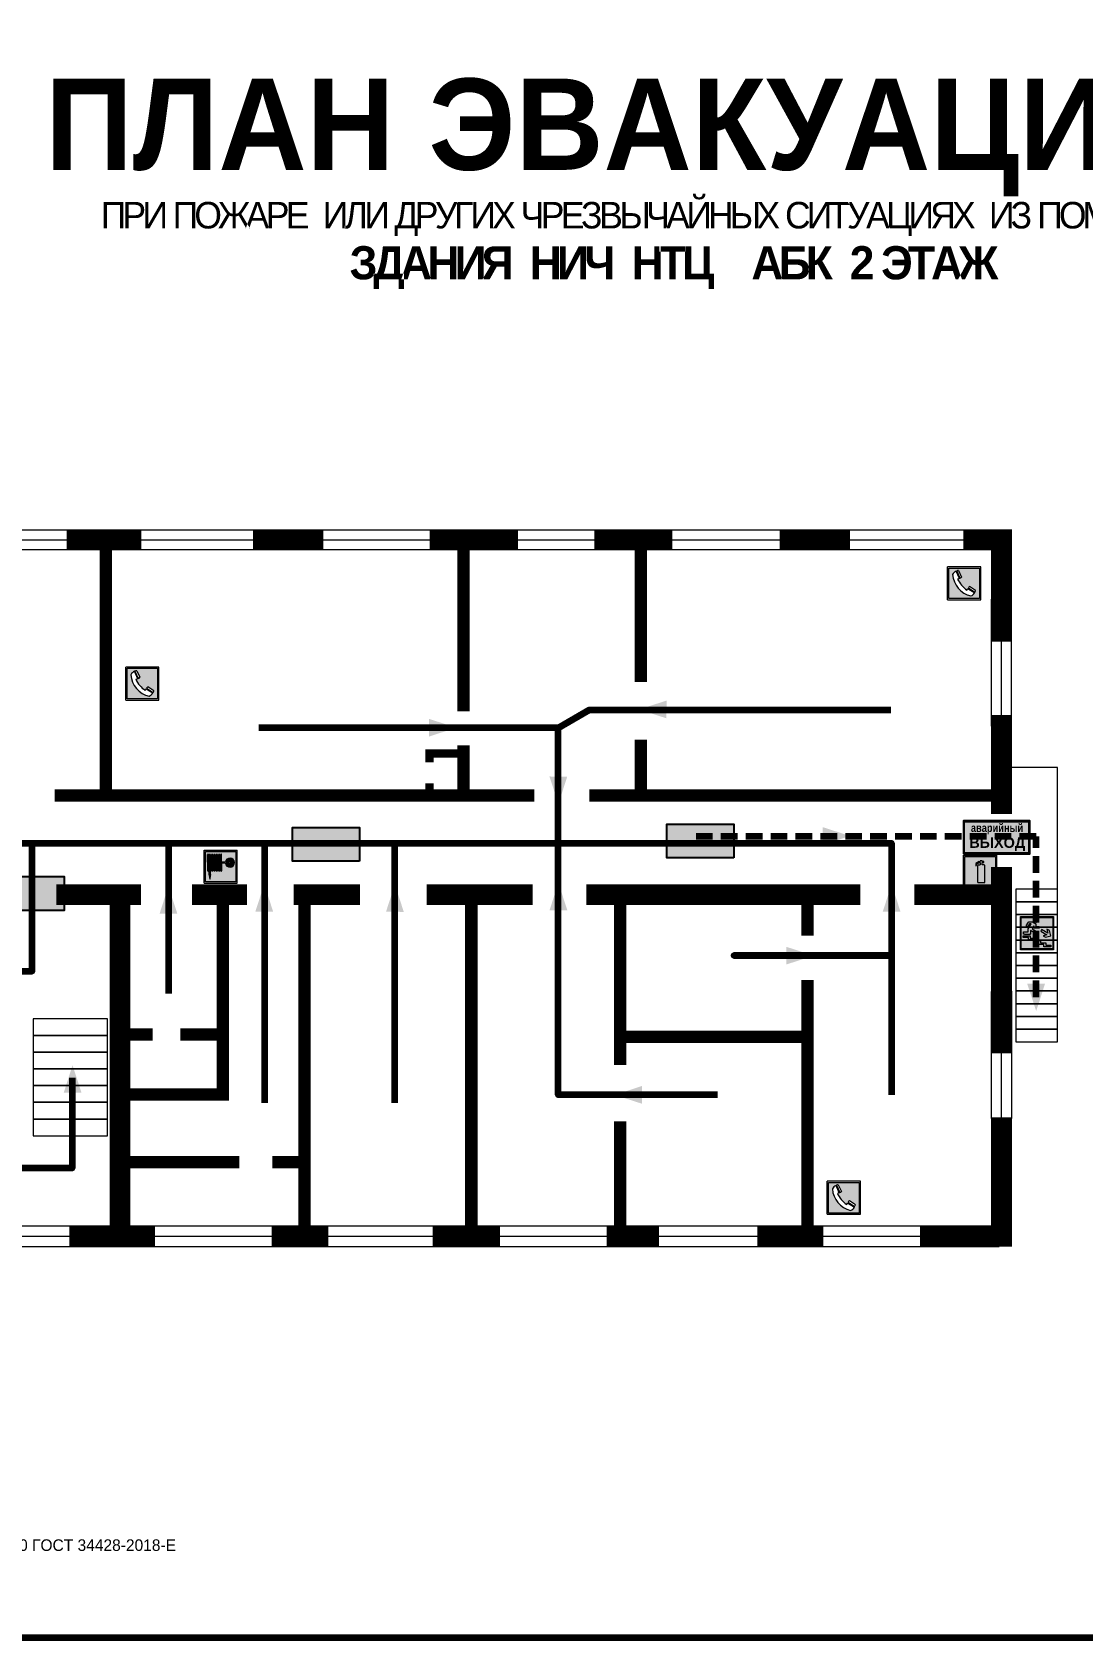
# Model space of a CAD drawing. Header units: millimetres. Extents: x 13810 to 67229, y 12374 to 21950.
# Drawn here: x 29549.5 to 29802.8, y 18689 to 19076.1 of the extents above; entities that cross this region are included whole.
import ezdxf

# ---------------------------------------------------------------- set-up
doc = ezdxf.new("R2010")
doc.units = ezdxf.units.MM
doc.linetypes.add('{ Wide Dash }', pattern=[12, 4, -2, 4, -2])
doc.layers.add('План_Штампы', color=7, linetype='Continuous')
doc.styles.add('обычный', font='arial.ttf')

# ---------------------------------------------------------------- blocks, each defined once
blk = doc.blocks.new('A$C41C009D9')
at = {"true_color": 0xffffff}
blk.add_hatch(color=7, dxfattribs=at).paths.add_polyline_path([(0, 8), (-16, 8), (-16, 0), (0, 0)])
h = blk.add_hatch(color=126)
h.dxf.hatch_style = 1
h.paths.add_polyline_path([(-15.8, 7.8), (-15.8, 0.2), (-0.2, 0.2), (-0.2, 7.8)])
at = {"color": 126}
for points in [[(-16, 0), (0, 0), (0, 8), (-16, 8)], [(-16, 0), (0, 0), (0, 8), (-16, 8)], [(-15.8, 7.8), (-0.2, 7.8), (-0.2, 0.2), (-15.8, 0.2)]]:
    blk.add_lwpolyline(points, close=True, dxfattribs=at)
at = {"color": 7, "true_color": 0xffffff, "insert": (-15.8, 7.3), "char_height": 2.5, "width": 15.5999, "attachment_point": 1, "style": 'обычный'}
blk.add_mtext('\\pi1.6133;{\\fArial|b1|i0|c204|p34;\\H0.8x;\\W0.8;аварийный\\H1.25x;\\W1;\\P\\pi1.2327;ВЫХОД}', dxfattribs=at)
blk = doc.blocks.new('A$C32E8229D')
at = {"true_color": 0xffffff}
blk.add_hatch(color=7, dxfattribs=at).paths.add_polyline_path([(0, 0), (0, -8), (16, -8), (16, 0)])
h = blk.add_hatch(color=126)
h.paths.add_polyline_path([(0.2, -0.2), (15.8, -0.2), (15.8, -7.8), (0.2, -7.8)])
h.paths.add_polyline_path([(13.49, -2.05), (12.08, -2.05), (11.37, -2.63, 0.162397), (11.29, -2.84), (11.29, -3.63), (10.35, -3.63), (10.35, -4.05), (11.68, -4.05), (11.68, -3.48), (12.26, -4.28), (11.29, -5.1), (11.29, -6.78), (11.85, -6.78), (11.85, -5.44), (12.8, -4.64), (12.8, -5.94), (14.46, -5.94), (14.46, -5.39), (13.45, -5.39), (13.45, -3.97), (12.46, -2.59), (13.15, -2.59), (13.69, -3.34), (14.18, -3)], flags=16)
h.paths.add_polyline_path([(10.74, -1.82, 1), (11.8, -1.82, 1)], flags=16)
h.paths.add_polyline_path([(9.39, -3.59), (5.99, -3.59), (6.56, -3.03), (5.91, -3.03), (5.1, -3.83), (5.91, -4.64), (6.56, -4.64), (5.99, -4.09), (9.39, -4.09)], flags=16)
h.paths.add_polyline_path([(4.29, -1.08), (1.72, -1.08), (1.72, -6.6), (4.29, -6.6)], flags=16)
at = {"color": 126}
blk.add_lwpolyline([(16, -8), (0, -8), (0, 0), (16, 0)], close=True, dxfattribs=at)
blk = doc.blocks.new('A$C7B4425F7')
at = {"true_color": 0xffffff}
blk.add_hatch(color=7, dxfattribs=at).paths.add_polyline_path([(0, 0), (-16, 0), (-16, -8), (0, -8)])
h = blk.add_hatch(color=126)
h.paths.add_polyline_path([(-0.2, -0.2), (-15.8, -0.2), (-15.8, -7.8), (-0.2, -7.8)])
h.paths.add_polyline_path([(-11.76, -2.03), (-11.76, -3.66), (-11.17, -3.66, -0.568275), (-11.17, -6.18), (-12.58, -6.18), (-12.58, -2.03)], flags=16)
h.paths.add_polyline_path([(-13.33, -4.12, -0.495768), (-13.59, -6.18), (-15.03, -6.18), (-15.03, -2.03), (-13.59, -2.03, -0.487973)], flags=16)
h.paths.add_polyline_path([(-10.25, -2.03), (-9.48, -2.03), (-9.48, -6.18), (-10.25, -6.18)], flags=16)
h.paths.add_polyline_path([(-13.84, -3.69), (-14.24, -3.69), (-14.24, -3.03), (-13.9, -3.03, -0.692621)], flags=0)
h.paths.add_polyline_path([(-9.15, -2.03), (-8.4, -2.03), (-8.04, -3.07), (-7.68, -2.03), (-6.93, -2.03), (-7.64, -4.1), (-6.93, -6.18), (-7.68, -6.18), (-8.04, -5.14), (-8.4, -6.18), (-9.15, -6.18), (-8.44, -4.1)], flags=16)
h.paths.add_polyline_path([(-11.76, -4.46), (-11.42, -4.46, -0.692621), (-11.36, -5.12), (-11.76, -5.12)], flags=0)
h.paths.add_polyline_path([(-13.9, -5.2), (-14.24, -5.2), (-14.24, -4.55), (-13.84, -4.55, -0.708038)], flags=0)
edge = h.paths.add_edge_path(flags=16)
edge.add_ellipse((-5.51, -4.08), major_axis=(0, 2.05), ratio=0.586184, start_angle=0, end_angle=360)
edge = h.paths.add_edge_path(flags=0)
edge.add_ellipse((-5.51, -4.08), major_axis=(0, 1.14), ratio=0.454828, start_angle=0, end_angle=360)
h.paths.add_polyline_path([(-4.13, -4.96, 0.377264), (-3.48, -4.52, 0.0555), (-3.16, -2.03), (-1.66, -2.03), (-1.66, -4.96), (-0.96, -4.96), (-0.96, -7.01), (-1.75, -7.01), (-1.75, -6.18), (-3.3, -6.18), (-3.3, -7.02), (-4.13, -7.02)], flags=16)
h.paths.add_polyline_path([(-2.73, -2.91), (-2.28, -2.91), (-2.28, -4.96), (-3.05, -4.96, 0.079136)], flags=0)
at = {"color": 126}
blk.add_lwpolyline([(-16, -8), (0, -8), (0, 0), (-16, 0)], close=True, dxfattribs=at)
blk = doc.blocks.new('A$C3AD82952')
at = {"true_color": 0xf5f5ff}
h = blk.add_hatch(color=7, dxfattribs=at)
h.dxf.hatch_style = 1
h.paths.add_polyline_path([(8.21, 8.73, 0.414214), (7.89, 9.05), (7.22, 9.05), (7.22, 9.92), (7.59, 9.92, 1), (7.57, 10.36), (7.22, 10.36), (7.22, 10.6), (6.43, 10.6), (6.43, 10.36), (6.01, 10.36), (4.74, 9.59), (4.74, 8.69), (4.98, 8.73), (4.98, 9.26), (6.12, 9.91), (6.43, 9.91), (6.43, 9.05), (5.76, 9.05, 0.414214), (5.44, 8.73), (5.44, 2.2), (8.21, 2.2)], flags=0)
h.paths.add_polyline_path([(12.8, 12.8), (0, 12.8), (0, 0), (12.8, 0)])
h.paths.add_polyline_path([(0.51, 12.29), (12.29, 12.29), (12.29, 0.51), (0.51, 0.51)], flags=16)
h.paths.add_polyline_path([(4.74, 9.59), (6.01, 10.36), (6.43, 10.36), (6.43, 10.6), (7.22, 10.6), (7.22, 10.36), (7.59, 10.36, -0.94586), (7.59, 9.92), (7.22, 9.92), (7.22, 9.05), (7.89, 9.05, -0.414214), (8.21, 8.73), (8.21, 2.2), (5.44, 2.2), (5.44, 8.73, -0.414214), (5.76, 9.05), (6.43, 9.05), (6.43, 9.91), (6.12, 9.91), (4.98, 9.26), (4.98, 8.73), (4.74, 8.69)], flags=0)
h = blk.add_hatch(color=242)
h.dxf.hatch_style = 1
h.paths.add_polyline_path([(12.29, 12.29), (0.51, 12.29), (0.51, 0.51), (12.29, 0.51)])
h.paths.add_polyline_path([(4.74, 8.69), (4.74, 9.59), (6.01, 10.36), (6.43, 10.36), (6.43, 10.6), (7.22, 10.6), (7.22, 10.36), (7.59, 10.36, -0.94586), (7.59, 9.92), (7.22, 9.92), (7.22, 9.05), (7.89, 9.05, -0.414214), (8.21, 8.73), (8.21, 2.2), (5.44, 2.2), (5.44, 8.73, -0.414214), (5.76, 9.05), (6.43, 9.05), (6.43, 9.91), (6.12, 9.91), (4.98, 9.26), (4.98, 8.73)], flags=16)
h = blk.add_hatch(color=7, dxfattribs=at)
h.dxf.hatch_style = 1
h.paths.add_polyline_path([(8.21, 8.73, 0.414214), (7.89, 9.05), (7.22, 9.05), (7.22, 9.92), (7.59, 9.92, 1), (7.57, 10.36), (7.22, 10.36), (7.22, 10.6), (6.43, 10.6), (6.43, 10.36), (6.01, 10.36), (4.74, 9.59), (4.74, 8.69), (4.98, 8.73), (4.98, 9.26), (6.12, 9.91), (6.43, 9.91), (6.43, 9.05), (5.76, 9.05, 0.414214), (5.44, 8.73), (5.44, 2.2), (8.21, 2.2)])
at = {"color": 242, "lineweight": 5}
for p, q in [((0, 0), (0, 12.8)), ((0, 12.8), (12.8, 12.8)), ((12.8, 0), (12.8, 12.8)), ((6.01, 10.36), (4.74, 9.59)), ((4.74, 9.59), (4.74, 8.69)), ((4.74, 8.69), (4.98, 8.73)), ((4.98, 9.26), (6.12, 9.91)), ((4.98, 8.73), (4.98, 9.26)), ((5.44, 2.2), (5.44, 8.73)), ((5.76, 9.05), (6.43, 9.05)), ((6.01, 10.36), (6.43, 10.36)), ((6.12, 9.91), (6.43, 9.91)), ((7.22, 10.6), (6.43, 10.6)), ((6.43, 10.6), (6.43, 10.36)), ((6.43, 9.91), (6.43, 9.05)), ((7.22, 10.36), (7.22, 10.6)), ((7.59, 10.36), (7.22, 10.36)), ((7.22, 9.05), (7.22, 9.92)), ((7.59, 9.92), (7.22, 9.92)), ((7.89, 9.05), (7.22, 9.05)), ((8.21, 2.2), (8.21, 8.73)), ((0, 0), (12.8, 0)), ((5.44, 2.2), (8.21, 2.2))]:
    blk.add_line(p, q, dxfattribs=at)
blk.add_lwpolyline([(0.51, 12.29), (12.29, 12.29), (12.29, 0.51), (0.51, 0.51)], close=True, dxfattribs=at)
for centre, radius, start, end in [((5.76, 8.73), 0.32, 90, 180), ((7.58, 10.14), 0.223, 273.18746, 86.81254), ((7.89, 8.73), 0.32, 0, 90)]:
    blk.add_arc(centre, radius, start, end, dxfattribs=at)
blk = doc.blocks.new('A$C456E1F9C')
at = {"lineweight": 5}
h = blk.add_hatch(color=242, dxfattribs=at)
h.paths.add_polyline_path([(0.51, -1.47), (0.51, -13.26), (12.29, -13.26), (12.29, -1.47)])
h.paths.add_polyline_path([(5.42, -4.95, -0.254479), (4.78, -5.4), (3.52, -2.53, -0.209735), (4.23, -2.4)], flags=16)
h.paths.add_polyline_path([(8.53, -8.6), (10.87, -10.17), (10.54, -10.76), (8.03, -9.13, -0.192251)], flags=16)
h.paths.add_polyline_path([(4.61, -5.49, 0.005518), (3.87, -5.72, 0.128647), (7.49, -10.01, 0.00809), (7.83, -9.33), (10.47, -10.97, -0.16736), (8.99, -12.25, -0.327862), (1.95, -3.95, -0.166952), (3.36, -2.62)], flags=16)
at = {"color": 242, "lineweight": 5}
for p, q in [((0, -13.77), (0, -0.97)), ((12.8, -0.97), (0, -0.97)), ((4.61, -5.49), (3.36, -2.62)), ((3.52, -2.53), (4.78, -5.4)), ((4.23, -2.4), (5.42, -4.95)), ((12.8, -13.77), (12.8, -0.97)), ((7.83, -9.33), (10.47, -10.97)), ((8.03, -9.13), (10.54, -10.76)), ((10.81, -10.12), (8.53, -8.6)), ((10.54, -10.76), (10.8, -10.3)), ((10.8, -10.3), (10.81, -10.12)), ((0, -13.77), (12.8, -13.77))]:
    blk.add_line(p, q, dxfattribs=at)
blk.add_lwpolyline([(0.51, -1.47), (12.29, -1.47), (12.29, -13.26), (0.51, -13.26)], close=True, dxfattribs=at)
for centre, radius, start, end in [((4.59, -5.34), 2.99, 114.28453, 152.19739), ((11.12, -3.31), 9.19, 183.99153, 256.60086), ((4.02, -3.27), 0.891, 76.32839, 123.70924), ((14.98, -39.1), 35.17, 107.14873, 108.41345), ((13.86, -0.94), 11.08, 205.55365, 234.87622), ((4.68, -4.59), 0.824, 276.9621, 334.07228), ((-13.31, 0.8), 23.44, 332.54871, 334.40268), ((8.94, -9.5), 0.989, 114.40924, 157.93883), ((7.87, -9.46), 3, 291.92908, 329.9329)]:
    blk.add_arc(centre, radius, start, end, dxfattribs=at)
blk = doc.blocks.new('A$C37112FD5')
at = {"true_color": 0xf5f5ff}
h = blk.add_hatch(color=7, dxfattribs=at)
h.dxf.hatch_style = 1
h.paths.add_polyline_path([(12.8, -7.4), (0, -7.4), (0, -20.2), (12.8, -20.2)])
h.paths.add_polyline_path([(12.29, -7.91), (12.29, -19.69), (0.51, -19.69), (0.51, -7.91)], flags=16)
h.paths.add_polyline_path([(4.98, -9.04, -0.42597), (5.17, -9.22), (5.17, -12.25), (5.17, -15.29, -0.432244), (4.98, -15.47), (4.83, -15.47, -0.42597), (4.64, -15.29), (4.64, -12.25), (4.64, -9.22, -0.432244), (4.83, -9.04)], flags=0)
h.paths.add_polyline_path([(4.28, -9.22), (4.28, -12.25), (4.28, -15.29, -0.432244), (4.09, -15.47), (3.94, -15.47, -0.42597), (3.75, -15.29), (3.75, -12.25), (3.75, -9.22, -0.432244), (3.94, -9.04), (4.09, -9.04, -0.42597)], flags=0)
h.paths.add_polyline_path([(5.72, -9.04), (5.87, -9.04, -0.42597), (6.06, -9.22), (6.06, -12.25), (6.06, -15.29, -0.432244), (5.87, -15.47), (5.72, -15.47, -0.42597), (5.53, -15.29), (5.53, -12.25), (5.53, -9.22, -0.432244)], flags=0)
h.paths.add_polyline_path([(6.42, -8.9), (6.5, -8.9, -0.42597), (6.69, -9.08), (6.69, -12.03), (8.21, -12.03, -15.824349), (8.21, -12.47), (6.69, -12.47), (6.69, -15.42, -0.432244), (6.5, -15.6), (6.42, -15.6)], flags=0)
h.paths.add_polyline_path([(3.39, -9.22), (3.39, -12.25), (3.39, -15.29, -0.432244), (3.2, -15.47), (3.05, -15.47, -0.42597), (2.85, -15.29), (2.85, -12.25), (2.85, -9.22, -0.432244), (3.05, -9.04), (3.2, -9.04, -0.42597)], flags=0)
h.paths.add_polyline_path([(2.5, -9.22), (2.5, -16.71), (1.96, -16.71), (1.96, -9.22, -0.432244), (2.15, -9.04), (2.31, -9.04, -0.42597)], flags=0)
h.paths.add_polyline_path([(1.61, -8.9), (1.61, -15.6), (1.57, -15.6, -0.42597), (1.37, -15.42), (1.37, -12.03), (1.37, -9.09, -0.432244), (1.57, -8.9)], flags=0)
h.paths.add_polyline_path([(9.76, -10.81), (9.76, -12.03), (8.49, -12.03, -0.336371)], flags=0)
h.paths.add_polyline_path([(8.49, -12.47), (9.76, -12.47), (9.76, -13.7, -0.336371)], flags=0)
h.paths.add_polyline_path([(10.11, -10.81, -0.336371), (11.38, -12.03), (10.11, -12.03)], flags=0)
h.paths.add_polyline_path([(10.11, -12.47), (11.38, -12.47, -0.336371), (10.11, -13.7)], flags=0)
h.paths.add_polyline_path([(2.5, -16.84), (2.5, -17.05), (1.97, -17.05), (1.97, -16.84)], flags=0)
h.paths.add_polyline_path([(2.5, -17.24, -0.033778), (2.24, -18.6, -0.033778), (1.97, -17.24)], flags=0)
h = blk.add_hatch(color=242)
h.dxf.hatch_style = 1
h.paths.add_polyline_path([(12.29, -7.91), (0.51, -7.91), (0.51, -19.69), (12.29, -19.69)])
h.paths.add_polyline_path([(6.42, -15.6), (6.42, -8.9), (6.5, -8.9, -0.42597), (6.69, -9.08), (6.69, -12.03), (8.21, -12.03, -15.824349), (8.21, -12.47), (6.69, -12.47), (6.69, -15.42, -0.432244), (6.5, -15.6)], flags=16)
h.paths.add_polyline_path([(5.87, -15.47), (5.72, -15.47, -0.42597), (5.53, -15.29), (5.53, -12.25), (5.53, -9.22, -0.432244), (5.72, -9.04), (5.87, -9.04, -0.42597), (6.06, -9.22), (6.06, -12.25), (6.06, -15.29, -0.432244)], flags=16)
h.paths.add_polyline_path([(4.98, -15.47), (4.83, -15.47, -0.42597), (4.64, -15.29), (4.64, -12.25), (4.64, -9.22, -0.432244), (4.83, -9.04), (4.98, -9.04, -0.42597), (5.17, -9.22), (5.17, -12.25), (5.17, -15.29, -0.432244)], flags=16)
h.paths.add_polyline_path([(4.09, -15.47), (3.94, -15.47, -0.42597), (3.75, -15.29), (3.75, -12.25), (3.75, -9.22, -0.432244), (3.94, -9.04), (4.09, -9.04, -0.42597), (4.28, -9.22), (4.28, -12.25), (4.28, -15.29, -0.432244)], flags=16)
h.paths.add_polyline_path([(3.2, -15.47), (3.05, -15.47, -0.42597), (2.85, -15.29), (2.85, -12.25), (2.85, -9.22, -0.432244), (3.05, -9.04), (3.2, -9.04, -0.42597), (3.39, -9.22), (3.39, -12.25), (3.39, -15.29, -0.432244)], flags=16)
h.paths.add_polyline_path([(2.5, -17.05), (1.97, -17.05), (1.97, -16.84), (2.5, -16.84)], flags=16)
h.paths.add_polyline_path([(2.5, -17.24, -0.033778), (2.24, -18.6, -0.033778), (1.97, -17.24)], flags=16)
h.paths.add_polyline_path([(2.5, -16.71), (1.96, -16.71), (1.96, -9.22, -0.432244), (2.15, -9.04), (2.31, -9.04, -0.42597), (2.5, -9.22)], flags=16)
h.paths.add_polyline_path([(1.61, -15.6), (1.57, -15.6, -0.42597), (1.37, -15.42), (1.37, -12.03), (1.37, -9.09, -0.432244), (1.57, -8.9), (1.61, -8.9)], flags=16)
h.paths.add_polyline_path([(8.49, -12.47), (9.76, -12.47), (9.76, -13.7, -0.336371)], flags=0)
h.paths.add_polyline_path([(10.11, -13.7), (10.11, -12.47), (11.38, -12.47, -0.336371)], flags=0)
h.paths.add_polyline_path([(8.49, -12.03, -0.336371), (9.76, -10.81), (9.76, -12.03)], flags=0)
h.paths.add_polyline_path([(10.11, -12.03), (10.11, -10.81, -0.336371), (11.38, -12.03)], flags=0)
h = blk.add_hatch(color=7, dxfattribs=at)
h.dxf.hatch_style = 1
h.paths.add_polyline_path([(1.61, -8.9), (1.57, -8.9, 0.432244), (1.37, -9.09), (1.37, -12.03), (1.37, -15.42, 0.42597), (1.57, -15.6), (1.61, -15.6)])
h.paths.add_polyline_path([(2.5, -9.22, 0.42597), (2.31, -9.04), (2.15, -9.04, 0.432244), (1.96, -9.22), (1.96, -16.71), (2.5, -16.71)])
h.paths.add_polyline_path([(2.5, -16.84), (1.97, -16.84), (1.97, -17.05), (2.5, -17.05)])
h.paths.add_polyline_path([(2.5, -17.24), (1.97, -17.24, 0.033778), (2.24, -18.6, 0.033778)])
h.paths.add_polyline_path([(3.39, -12.25), (3.39, -9.22, 0.42597), (3.2, -9.04), (3.05, -9.04, 0.432244), (2.85, -9.22), (2.85, -12.25), (2.85, -15.29, 0.42597), (3.05, -15.47), (3.2, -15.47, 0.432244), (3.39, -15.29)])
h.paths.add_polyline_path([(4.28, -12.25), (4.28, -9.22, 0.42597), (4.09, -9.04), (3.94, -9.04, 0.432244), (3.75, -9.22), (3.75, -12.25), (3.75, -15.29, 0.42597), (3.94, -15.47), (4.09, -15.47, 0.432244), (4.28, -15.29)])
h.paths.add_polyline_path([(5.17, -12.25), (5.17, -9.22, 0.42597), (4.98, -9.04), (4.83, -9.04, 0.432244), (4.64, -9.22), (4.64, -12.25), (4.64, -15.29, 0.42597), (4.83, -15.47), (4.98, -15.47, 0.432244), (5.17, -15.29)])
h.paths.add_polyline_path([(6.06, -12.25), (6.06, -9.22, 0.42597), (5.87, -9.04), (5.72, -9.04, 0.432244), (5.53, -9.22), (5.53, -12.25), (5.53, -15.29, 0.42597), (5.72, -15.47), (5.87, -15.47, 0.432244), (6.06, -15.29)])
h.paths.add_polyline_path([(6.69, -12.47), (8.21, -12.47, 15.824349), (8.21, -12.03), (6.69, -12.03), (6.69, -9.08, 0.42597), (6.5, -8.9), (6.42, -8.9), (6.42, -15.6), (6.5, -15.6, 0.432244), (6.69, -15.42)])
h.paths.add_polyline_path([(8.49, -12.47), (9.76, -12.47), (9.76, -13.7, -0.336371)], flags=16)
h.paths.add_polyline_path([(8.49, -12.03, -0.336371), (9.76, -10.81), (9.76, -12.03)], flags=16)
h.paths.add_polyline_path([(10.11, -12.47), (11.38, -12.47, -0.336371), (10.11, -13.7)], flags=16)
h.paths.add_polyline_path([(10.11, -12.03), (10.11, -10.81, -0.336371), (11.38, -12.03)], flags=16)
h = blk.add_hatch(color=242)
h.dxf.hatch_style = 1
h.paths.add_polyline_path([(9.76, -10.81, 0.336371), (8.49, -12.03), (9.76, -12.03)])
h.paths.add_polyline_path([(10.11, -10.81), (10.11, -12.03), (11.38, -12.03, 0.336371)])
h.paths.add_polyline_path([(11.38, -12.47), (10.11, -12.47), (10.11, -13.7, 0.336371)])
h.paths.add_polyline_path([(9.76, -12.47), (8.49, -12.47, 0.336371), (9.76, -13.7)])
at = {"color": 242, "lineweight": 5}
for p, q in [((0, -20.2), (0, -7.4)), ((0, -7.4), (12.8, -7.4)), ((1.37, -12.03), (1.37, -9.08)), ((1.37, -12.03), (1.37, -15.42)), ((1.57, -8.9), (1.61, -8.9)), ((1.61, -8.9), (1.61, -15.6)), ((1.96, -16.71), (1.96, -9.22)), ((2.15, -9.04), (2.31, -9.04)), ((2.5, -16.71), (2.5, -9.22)), ((2.85, -12.25), (2.85, -9.22)), ((2.85, -12.25), (2.85, -15.29)), ((3.05, -9.04), (3.2, -9.04)), ((3.39, -12.25), (3.39, -9.22)), ((3.39, -12.25), (3.39, -15.29)), ((3.75, -12.25), (3.75, -9.22)), ((3.75, -12.25), (3.75, -15.29)), ((3.94, -9.04), (4.09, -9.04)), ((4.28, -12.25), (4.28, -9.22)), ((4.28, -12.25), (4.28, -15.29)), ((4.64, -12.25), (4.64, -9.22)), ((4.64, -12.25), (4.64, -15.29)), ((4.83, -9.04), (4.98, -9.04)), ((5.17, -12.25), (5.17, -9.22)), ((5.17, -12.25), (5.17, -15.29)), ((5.53, -12.25), (5.53, -9.22)), ((5.53, -12.25), (5.53, -15.29)), ((5.72, -9.04), (5.87, -9.04)), ((6.06, -12.25), (6.06, -9.22)), ((6.06, -12.25), (6.06, -15.29)), ((6.42, -8.9), (6.42, -15.6)), ((6.5, -8.9), (6.42, -8.9)), ((6.69, -12.03), (6.69, -9.08)), ((8.21, -12.03), (6.69, -12.03)), ((9.76, -12.03), (8.49, -12.03)), ((9.76, -10.81), (9.76, -12.03)), ((10.11, -10.81), (10.11, -12.03)), ((11.38, -12.03), (10.11, -12.03)), ((12.8, -20.2), (12.8, -7.4)), ((1.57, -15.6), (1.61, -15.6)), ((1.96, -16.71), (2.5, -16.71)), ((1.97, -16.84), (2.5, -16.84)), ((1.97, -17.05), (1.97, -16.84)), ((2.5, -17.05), (1.97, -17.05)), ((1.97, -17.24), (2.5, -17.24)), ((2.5, -16.84), (2.5, -17.05)), ((3.05, -15.47), (3.2, -15.47)), ((3.94, -15.47), (4.09, -15.47)), ((4.83, -15.47), (4.98, -15.47)), ((5.72, -15.47), (5.87, -15.47)), ((6.42, -15.6), (6.5, -15.6)), ((8.21, -12.47), (6.69, -12.47)), ((6.69, -12.47), (6.69, -15.42)), ((9.76, -12.47), (8.49, -12.47)), ((9.76, -12.47), (9.76, -13.7)), ((11.38, -12.47), (10.11, -12.47)), ((10.11, -12.47), (10.11, -13.7)), ((0, -20.2), (12.8, -20.2))]:
    blk.add_line(p, q, dxfattribs=at)
blk.add_lwpolyline([(0.51, -7.91), (12.29, -7.91), (12.29, -19.69), (0.51, -19.69)], close=True, dxfattribs=at)
for centre, radius, start, end in [((1.56, -9.09), 0.182, 87.10267, 180.60715), ((2.15, -9.22), 0.182, 87.10267, 180.60715), ((2.32, -9.22), 0.182, 359.39285, 92.89733), ((3.04, -9.22), 0.182, 87.10267, 180.60715), ((3.21, -9.22), 0.182, 359.39285, 92.89733), ((3.93, -9.22), 0.182, 87.10267, 180.60715), ((4.1, -9.22), 0.182, 359.39285, 92.89733), ((4.82, -9.22), 0.182, 87.10267, 180.60715), ((4.99, -9.22), 0.182, 359.39285, 92.89733), ((5.71, -9.22), 0.182, 87.10267, 180.60715), ((5.88, -9.22), 0.182, 359.39285, 92.89733), ((6.51, -9.09), 0.182, 359.39285, 92.89733), ((9.93, -12.25), 1.74, 187.23185, 172.76815), ((9.93, -12.25), 1.46, 96.99266, 171.35851), ((9.93, -12.25), 1.46, 8.64149, 83.00734), ((1.56, -15.42), 0.182, 179.39285, 272.89733), ((12.17, -15.98), 10.27, 187.04098, 194.7793), ((-7.7, -15.98), 10.27, 345.2207, 352.95902), ((3.04, -15.29), 0.182, 179.39285, 272.89733), ((3.21, -15.29), 0.182, 267.10267, 0.60715), ((3.93, -15.29), 0.182, 179.39285, 272.89733), ((4.1, -15.29), 0.182, 267.10267, 0.60715), ((4.82, -15.29), 0.182, 179.39285, 272.89733), ((4.99, -15.29), 0.182, 267.10267, 0.60715), ((5.71, -15.29), 0.182, 179.39285, 272.89733), ((5.88, -15.29), 0.182, 267.10267, 0.60715), ((6.51, -15.42), 0.182, 267.10267, 0.60715), ((9.93, -12.25), 1.46, 188.64149, 263.00734), ((9.93, -12.25), 1.46, 276.99266, 351.35851)]:
    blk.add_arc(centre, radius, start, end, dxfattribs=at)
blk = doc.blocks.new('вниз')
at = {"lineweight": 0, "true_color": 0xffffff}
h = blk.add_hatch(color=7, dxfattribs=at)
h.dxf.hatch_style = 1
h.paths.add_polyline_path([(40994.51, -4472.22), (40986.51, -4472.22), (40986.51, -4480.22), (40994.51, -4480.22)])
h.paths.add_polyline_path([(40994.31, -4472.42), (40994.31, -4480.01), (40986.71, -4480.01), (40986.71, -4472.42)], flags=16)
h.paths.add_polyline_path([(40988.43, -4473.53), (40989.43, -4473.53), (40990.19, -4473.96), (40990.19, -4474.6), (40991, -4474.6), (40991, -4475.06), (40989.73, -4475.06), (40989.73, -4474.46), (40989.3, -4475.18), (40990.17, -4475.7), (40990.17, -4477.11), (40989.63, -4477.11), (40989.63, -4476.01), (40988.94, -4475.59), (40988.94, -4476.46), (40988.94, -4476.46), (40987.47, -4476.46), (40987.26, -4476.46), (40987.26, -4475.92), (40988.4, -4475.92), (40988.4, -4475.2), (40989.1, -4473.99), (40988.66, -4473.99), (40988.24, -4474.7), (40987.86, -4474.47), (40988.41, -4473.56)], flags=0)
h.paths.add_polyline_path([(40990.55, -4473.29, -1), (40989.69, -4473.29, -1)], flags=0)
h.paths.add_polyline_path([(40988.85, -4476.89), (40988.85, -4477.43), (40990.1, -4477.43), (40990.1, -4477.99), (40991.34, -4477.99), (40991.34, -4478.54), (40992.59, -4478.54), (40992.59, -4479.09), (40993.83, -4479.09), (40993.83, -4479.52), (40992.17, -4479.52), (40992.17, -4478.97), (40990.91, -4478.97), (40990.91, -4478.41), (40989.68, -4478.41), (40989.68, -4477.86), (40988.43, -4477.86), (40988.43, -4477.31), (40987.6, -4477.31), (40987.18, -4477.31), (40987.18, -4476.89)], flags=0)
h.paths.add_polyline_path([(40991.61, -4475.33), (40993.12, -4476.2), (40992.9, -4475.27), (40993.48, -4475.6), (40993.83, -4476.88), (40992.56, -4477.22), (40991.97, -4476.88), (40992.9, -4476.61), (40991.38, -4475.74), (40991.58, -4475.39)], flags=0)
h.paths.add_polyline_path([(40990.19, -4473.96), (40989.43, -4473.53), (40988.43, -4473.53), (40988.41, -4473.56), (40987.86, -4474.47), (40988.24, -4474.7), (40988.66, -4473.99), (40989.1, -4473.99), (40988.4, -4475.2), (40988.4, -4475.92), (40987.26, -4475.92), (40987.26, -4476.46), (40987.47, -4476.46), (40988.94, -4476.46), (40988.94, -4476.27), (40988.94, -4475.59), (40989.63, -4476.01), (40989.63, -4477.11), (40990.17, -4477.11), (40990.17, -4475.7), (40989.3, -4475.18), (40989.73, -4474.46), (40989.73, -4475.06), (40991, -4475.06), (40991, -4474.6), (40990.19, -4474.6)], flags=0)
h.paths.add_polyline_path([(40990.55, -4473.29, 1), (40989.69, -4473.29, 1)], flags=0)
h.paths.add_polyline_path([(40991.61, -4475.33), (40991.58, -4475.39), (40991.38, -4475.74), (40992.9, -4476.61), (40991.97, -4476.88), (40992.56, -4477.22), (40993.83, -4476.88), (40993.48, -4475.6), (40992.9, -4475.27), (40993.12, -4476.2)], flags=0)
h.paths.add_polyline_path([(40990.1, -4477.43), (40988.85, -4477.43), (40988.85, -4476.89), (40987.18, -4476.89), (40987.18, -4477.31), (40987.6, -4477.31), (40988.43, -4477.31), (40988.43, -4477.86), (40989.68, -4477.86), (40989.68, -4478.41), (40990.91, -4478.41), (40990.91, -4478.97), (40992.17, -4478.97), (40992.17, -4479.52), (40993.83, -4479.52), (40993.83, -4479.09), (40992.59, -4479.09), (40992.59, -4478.54), (40991.34, -4478.54), (40991.34, -4477.99), (40990.1, -4477.99)], flags=0)
at = {"lineweight": 0}
h = blk.add_hatch(color=126, dxfattribs=at)
h.dxf.hatch_style = 1
h.paths.add_polyline_path([(40994.31, -4472.42), (40986.71, -4472.42), (40986.71, -4480.01), (40994.31, -4480.01)])
h.paths.add_polyline_path([(40988.43, -4473.53), (40989.43, -4473.53), (40990.19, -4473.96), (40990.19, -4474.6), (40991, -4474.6), (40991, -4475.06), (40989.73, -4475.06), (40989.73, -4474.46), (40989.3, -4475.18), (40990.17, -4475.7), (40990.17, -4477.11), (40989.63, -4477.11), (40989.63, -4476.01), (40988.94, -4475.59), (40988.94, -4476.46), (40988.94, -4476.46), (40987.47, -4476.46), (40987.26, -4476.46), (40987.26, -4475.92), (40988.4, -4475.92), (40988.4, -4475.2), (40989.1, -4473.99), (40988.66, -4473.99), (40988.24, -4474.7), (40987.86, -4474.47), (40988.41, -4473.56)], flags=16)
h.paths.add_polyline_path([(40990.55, -4473.29, -1), (40989.69, -4473.29, -1)], flags=16)
h.paths.add_polyline_path([(40988.85, -4476.89), (40988.85, -4477.43), (40990.1, -4477.43), (40990.1, -4477.99), (40991.34, -4477.99), (40991.34, -4478.54), (40992.59, -4478.54), (40992.59, -4479.09), (40993.83, -4479.09), (40993.83, -4479.52), (40992.17, -4479.52), (40992.17, -4478.97), (40990.91, -4478.97), (40990.91, -4478.41), (40989.68, -4478.41), (40989.68, -4477.86), (40988.43, -4477.86), (40988.43, -4477.31), (40987.6, -4477.31), (40987.18, -4477.31), (40987.18, -4476.89)], flags=16)
h.paths.add_polyline_path([(40991.61, -4475.33), (40993.12, -4476.2), (40992.9, -4475.27), (40993.48, -4475.6), (40993.83, -4476.88), (40992.56, -4477.22), (40991.97, -4476.88), (40992.9, -4476.61), (40991.38, -4475.74), (40991.58, -4475.39)], flags=16)
at = {"lineweight": 0, "true_color": 0xffffff}
h = blk.add_hatch(color=7, dxfattribs=at)
h.dxf.hatch_style = 1
h.paths.add_polyline_path([(40989.73, -4474.46), (40989.73, -4475.06), (40991, -4475.06), (40991, -4474.6), (40990.19, -4474.6), (40990.19, -4473.96), (40989.43, -4473.53), (40988.43, -4473.53), (40988.41, -4473.56), (40987.86, -4474.47), (40988.24, -4474.7), (40988.66, -4473.99), (40989.1, -4473.99), (40988.4, -4475.2), (40988.4, -4475.92), (40987.26, -4475.92), (40987.26, -4476.46), (40987.47, -4476.46), (40988.94, -4476.46), (40988.94, -4475.59), (40989.63, -4476.01), (40989.63, -4477.11), (40990.17, -4477.11), (40990.17, -4475.7), (40989.3, -4475.18)])
h.paths.add_polyline_path([(40989.69, -4473.29, 1), (40990.55, -4473.29, 1)])
h.paths.add_polyline_path([(40991.61, -4475.33), (40991.58, -4475.39), (40991.38, -4475.74), (40992.9, -4476.61), (40991.97, -4476.88), (40992.56, -4477.22), (40993.83, -4476.88), (40993.48, -4475.6), (40992.9, -4475.27), (40993.12, -4476.2)])
h.paths.add_polyline_path([(40990.1, -4477.43), (40988.85, -4477.43), (40988.85, -4476.89), (40987.18, -4476.89), (40987.18, -4477.31), (40987.6, -4477.31), (40988.43, -4477.31), (40988.43, -4477.86), (40989.68, -4477.86), (40989.68, -4478.41), (40990.91, -4478.41), (40990.91, -4478.97), (40992.17, -4478.97), (40992.17, -4479.52), (40993.83, -4479.52), (40993.83, -4479.09), (40992.59, -4479.09), (40992.59, -4478.54), (40991.34, -4478.54), (40991.34, -4477.99), (40990.1, -4477.99)])
at = {"color": 126, "lineweight": 0}
for points in [[(40986.51, -4472.22), (40994.51, -4472.22), (40994.51, -4480.22), (40986.51, -4480.22)], [(40986.71, -4472.42), (40994.31, -4472.42), (40994.31, -4480.01), (40986.71, -4480.01)]]:
    blk.add_lwpolyline(points, close=True, dxfattribs=at)
for points in [[(40987.47, -4476.46), (40987.26, -4476.46), (40987.26, -4475.92), (40988.4, -4475.92), (40988.4, -4475.2), (40989.1, -4473.99), (40988.66, -4473.99), (40988.24, -4474.7), (40987.86, -4474.47), (40988.41, -4473.56), (40988.43, -4473.53), (40989.43, -4473.53), (40990.19, -4473.96), (40990.19, -4474.6), (40991, -4474.6), (40991, -4475.06), (40989.73, -4475.06), (40989.73, -4474.46), (40989.3, -4475.18), (40990.17, -4475.7), (40990.17, -4477.11), (40989.63, -4477.11), (40989.63, -4476.01), (40988.94, -4475.59), (40988.94, -4476.46)], [(40987.6, -4477.31), (40987.18, -4477.31), (40987.18, -4476.89), (40988.85, -4476.89), (40988.85, -4477.43), (40990.1, -4477.43), (40990.1, -4477.99), (40991.34, -4477.99), (40991.34, -4478.54), (40992.59, -4478.54), (40992.59, -4479.09), (40993.83, -4479.09), (40993.83, -4479.52), (40992.17, -4479.52), (40992.17, -4478.97), (40990.91, -4478.97), (40990.91, -4478.41), (40989.68, -4478.41), (40989.68, -4477.86), (40988.43, -4477.86), (40988.43, -4477.31), (40987.6, -4477.31)], [(40987.47, -4476.46), (40988.94, -4476.46), (40988.94, -4476.27)], [(40991.58, -4475.39), (40991.38, -4475.74), (40992.9, -4476.61), (40991.97, -4476.88), (40992.56, -4477.22), (40993.83, -4476.88), (40993.48, -4475.6), (40992.9, -4475.27), (40993.12, -4476.2), (40991.61, -4475.33), (40991.58, -4475.39)]]:
    blk.add_lwpolyline(points, dxfattribs=at)
blk.add_circle((40990.12, -4473.29), 0.432, dxfattribs=at)

msp = doc.modelspace()

# ---------------------------------------------------------------- linework, layer by layer
at = {"color": 2, "lineweight": 100}
msp.add_lwpolyline([(29397.88, 19083.98), (29997.88, 19083.98), (29997.88, 18688.98), (29397.88, 18688.98)], close=True, dxfattribs=at)
at = {"lineweight": 0}
for points in [[(29441.05, 18956.11), (29779.15, 18956.11)], [(29441.33, 18953.69), (29779.42, 18953.69)], [(29440.87, 18951.39), (29778.97, 18951.39)], [(29780.77, 18908.78), (29780.77, 18939.41)], [(29783.16, 18909.06), (29783.16, 18939.69)], [(29785.6, 18908.85), (29785.6, 18939.47)], [(29796.71, 18869.48), (29796.71, 18898.83), (29783.8, 18898.83)], [(29780.8, 18814.15), (29780.8, 18844.77)], [(29783.18, 18814.43), (29783.18, 18845.05)], [(29785.63, 18814.21), (29785.63, 18844.84)], [(29444.53, 18788.31), (29782.76, 18788.31)], [(29444.39, 18783.33), (29782.61, 18783.33)], [(29444.79, 18785.81), (29783.01, 18785.81)]]:
    msp.add_lwpolyline(points, dxfattribs=at)
at = {"lineweight": 100, "const_width": 5}
for points in [[(29557.83, 18953.69), (29575.79, 18953.69)], [(29602.74, 18953.69), (29619.67, 18953.69)], [(29645.35, 18953.69), (29666.65, 18953.69)], [(29685.03, 18953.69), (29703.82, 18953.69)], [(29729.72, 18953.69), (29746.63, 18953.69)], [(29773.99, 18953.69), (29783.18, 18953.69), (29783.18, 18929.15)], [(29783.18, 18911.42), (29783.18, 18887.59)], [(29783.18, 18874.83), (29783.18, 18829.86)], [(29555.3, 18868.16), (29575.74, 18868.16)], [(29570.68, 18868.16), (29570.68, 18785.81)], [(29588.01, 18868.16), (29601.3, 18868.16)], [(29612.54, 18868.16), (29628.56, 18868.16)], [(29644.57, 18868.16), (29670.13, 18868.16)], [(29683.08, 18868.16), (29749.18, 18868.16)], [(29762.13, 18868.16), (29783.18, 18868.16)], [(29783.18, 18814.43), (29783.18, 18785.81), (29763.54, 18785.81)], [(29579.14, 18785.81), (29558.46, 18785.81)], [(29620.92, 18785.81), (29607.21, 18785.81)], [(29662.29, 18785.81), (29646.04, 18785.81)], [(29700.64, 18785.81), (29688.03, 18785.81)], [(29740.21, 18785.81), (29724.32, 18785.81)]]:
    msp.add_lwpolyline(points, dxfattribs=at)
at = {"lineweight": 0}
for points, const_width in [([(29567.28, 18953.69), (29567.28, 18892.05)], 3), ([(29653.47, 18953.69), (29653.47, 18912.34)], 3), ([(29696.25, 18953.69), (29696.25, 18919.43)], 3), ([(29696.25, 18905.48), (29696.25, 18892.05)], 3), ([(29645.29, 18900.01), (29645.29, 18902.16), (29652.3, 18902.16)], 2), ([(29653.47, 18904.11), (29653.47, 18892.05)], 3), ([(29645.29, 18891.66), (29645.29, 18894.98)], 2), ([(29554.91, 18892.05), (29670.54, 18892.05)], 3), ([(29683.82, 18892.05), (29784.24, 18892.05)], 3), ([(29595.44, 18868.16), (29595.44, 18819.95), (29571.3, 18819.95)], 3), ([(29615.17, 18868.16), (29615.17, 18785.81)], 3), ([(29655.37, 18868.16), (29655.37, 18785.81)], 3), ([(29691.27, 18868.16), (29691.27, 18827.08)], 3), ([(29736.43, 18868.16), (29736.43, 18858.22)], 3), ([(29736.43, 18847.61), (29736.43, 18786.69)], 3), ([(29571.58, 18834.43), (29578.51, 18834.43)], 3), ([(29595.44, 18834.43), (29585.19, 18834.43)], 3), ([(29736.43, 18833.85), (29691.27, 18833.85)], 3), ([(29691.27, 18813.54), (29691.27, 18785.56)], 3), ([(29570.68, 18803.66), (29599.45, 18803.66)], 3), ([(29615.17, 18803.66), (29607.41, 18803.66)], 3)]:
    msp.add_lwpolyline(points, dxfattribs=dict(at, const_width=const_width))
at = {"color": 126, "lineweight": 100, "true_color": 0x008754}
for points in [[(29676.34, 18908.36), (29683.75, 18912.73), (29756.49, 18912.73)], [(29714.69, 18819.9), (29676.34, 18819.9), (29676.34, 18908.36), (29604.11, 18908.36)], [(29445.84, 18878.84), (29445.84, 18849.74), (29496.75, 18849.74), (29496.75, 18880.54), (29756.63, 18880.54), (29756.63, 18853.51), (29718.69, 18853.51), (29756.63, 18853.51), (29756.63, 18819.9)], [(29559.14, 18823.98), (29559.14, 18802.2), (29540.69, 18802.2), (29540.69, 18849.74), (29549.47, 18849.74), (29549.47, 18880.54)], [(29582.38, 18880.54), (29582.38, 18844.33)], [(29605.47, 18880.54), (29605.47, 18817.93)], [(29636.88, 18880.54), (29636.88, 18817.93)]]:
    msp.add_lwpolyline(points, dxfattribs=at)
at = {"color": 126, "linetype": '{ Wide Dash }', "lineweight": 100, "true_color": 0x008754}
msp.add_lwpolyline([(29791.54, 18843.44), (29791.54, 18882.17), (29708.09, 18882.17)], dxfattribs=at)
at = {"lineweight": 0}
for points in [[(29786.6, 18866.41), (29796.71, 18866.41), (29796.71, 18869.48), (29786.6, 18869.48)], [(29786.6, 18863.34), (29796.71, 18863.34), (29796.71, 18866.41), (29786.6, 18866.41)], [(29786.6, 18860.27), (29796.71, 18860.27), (29796.71, 18863.34), (29786.6, 18863.34)], [(29786.6, 18857.2), (29796.71, 18857.2), (29796.71, 18860.27), (29786.6, 18860.27)], [(29786.6, 18854.13), (29796.71, 18854.13), (29796.71, 18857.2), (29786.6, 18857.2)], [(29786.6, 18851.07), (29796.71, 18851.07), (29796.71, 18854.13), (29786.6, 18854.13)], [(29786.6, 18848), (29796.71, 18848), (29796.71, 18851.07), (29786.6, 18851.07)], [(29786.6, 18844.93), (29796.71, 18844.93), (29796.71, 18848), (29786.6, 18848)], [(29786.6, 18841.86), (29796.71, 18841.86), (29796.71, 18844.93), (29786.6, 18844.93)], [(29786.6, 18838.79), (29796.71, 18838.79), (29796.71, 18841.86), (29786.6, 18841.86)], [(29549.71, 18834.21), (29567.66, 18834.21), (29567.66, 18838.24), (29549.71, 18838.24)], [(29786.6, 18835.72), (29796.71, 18835.72), (29796.71, 18838.79), (29786.6, 18838.79)], [(29549.71, 18830.18), (29567.66, 18830.18), (29567.66, 18834.21), (29549.71, 18834.21)], [(29786.6, 18832.66), (29796.71, 18832.66), (29796.71, 18835.72), (29786.6, 18835.72)], [(29549.71, 18826.15), (29567.66, 18826.15), (29567.66, 18830.18), (29549.71, 18830.18)], [(29549.71, 18822.12), (29567.66, 18822.12), (29567.66, 18826.15), (29549.71, 18826.15)], [(29549.71, 18818.09), (29567.66, 18818.09), (29567.66, 18822.12), (29549.71, 18822.12)], [(29549.71, 18814.06), (29567.66, 18814.06), (29567.66, 18818.09), (29549.71, 18818.09)], [(29549.71, 18810.03), (29567.66, 18810.03), (29567.66, 18814.06), (29549.71, 18814.06)]]:
    msp.add_lwpolyline(points, close=True, dxfattribs=at)
at = {"layer": 'План_Штампы', "color": 126, "true_color": 0x008754}
for points in [[(29702.43, 18914.94), (29702.41, 18910.65), (29695.83, 18912.78)], [(29645.13, 18906.24), (29645.14, 18910.53), (29651.73, 18908.4)], [(29674.2, 18896.63), (29678.49, 18896.62), (29676.37, 18890.04)], [(29740.07, 18880.13), (29740.08, 18884.42), (29746.66, 18882.29)], [(29584.5, 18863.54), (29580.21, 18863.55), (29582.34, 18870.14)], [(29607.6, 18864.05), (29603.31, 18864.07), (29605.44, 18870.65)], [(29639.09, 18864), (29634.8, 18864.02), (29636.93, 18870.6)], [(29678.52, 18864.38), (29674.23, 18864.39), (29676.35, 18870.98)], [(29758.84, 18864.02), (29754.55, 18864.03), (29756.68, 18870.62)], [(29731.27, 18851.29), (29731.28, 18855.58), (29737.86, 18853.45)], [(29789.38, 18846.68), (29793.67, 18846.67), (29791.54, 18840.08)], [(29561.4, 18820.4), (29557.11, 18820.41), (29559.23, 18827)], [(29696.53, 18822.03), (29696.52, 18817.74), (29689.94, 18819.86)]]:
    msp.add_solid(points, dxfattribs=at)

# ---------------------------------------------------------------- block references
for name, p, xscale, yscale, zscale in [('A$C456E1F9C', (29770.17, 18947.8), 0.625, 0.625, 0.625), ('A$C456E1F9C', (29572.07, 18923.63), 0.625, 0.625, 0.625), ('A$C37112FD5', (29590.95, 18883.52), 0.6249984004534781, 0.6249984004534781, 0.6249984004534781), ('A$C3AD82952', (29774.04, 18869.68), 0.625, 0.625, 0.625), ('A$C456E1F9C', (29741.19, 18799.69), 0.625, 0.625, 0.625)]:
    msp.add_blockref(name, p, dxfattribs=dict(xscale=xscale, yscale=yscale, zscale=zscale))
msp.add_blockref('A$C41C009D9', (29789.98, 18877.96))
at = {"color": 126, "true_color": 0x008754}
msp.add_blockref('вниз', (-11198.76, 23335.09), dxfattribs=at)
at = {"layer": 'План_Штампы', "color": 126, "true_color": 0x008754, "xscale": 1.012510887696, "yscale": 1.012510887696, "zscale": 1.012510887696, "rotation": 359.9978653237144}
for p in [(29612.25, 18884.33), (29702.48, 18885.1)]:
    msp.add_blockref('A$C32E8229D', p, dxfattribs=at)
at = {"layer": 'План_Штампы'}
msp.add_blockref('A$C7B4425F7', (29557.32, 18872.44), dxfattribs=at)

# ---------------------------------------------------------------- texts
at = {"lineweight": 0, "style": 'обычный'}
for s, insert, char_height, width, attachment_point in [('{\\fProxima Nova Rg|b1|i0|c204|p2;ПЛАН ЭВАКУАЦИИ}', (29552.62, 19064.87), 22, 493.8901, 1), ('\\pi-8.4,l8.4,t8.4;{\\fProxima Nova Rg|b0|i0|c204|p2;ИЗГОТОВИТЕЛЬ: ИП АНДРЕЕВ А. А.\\fProxima Nova Rg|b0|i0|c0|p2; \\fProxima Nova Rg|b0|i0|c204|p2;ФП-24 - 2022/ 200-25-1440 ГОСТ 34428-2018-Е\\H1.2266x; }', (29510.14, 18710.93), 2.8, 191.3484, 5)]:
    msp.add_mtext(s, dxfattribs=dict(at, insert=insert, char_height=char_height, width=width, attachment_point=attachment_point))
at = {"color": 0, "lineweight": 0, "insert": (29703.5, 19035.32), "char_height": 8, "width": 449.2158, "attachment_point": 5, "style": 'обычный'}
msp.add_mtext('{\\fArial Black|b1|i0|c204|p34;\\H2x;\\T0.85;  \\fArial Narrow|b0|i0|c204|p34;\\H0.8x;\\W0.9;\\P\\fProxima Nova Rg|b0|i0|c204|p2;\\H0.5x;\\W1;\\C256;ПРИ ПОЖАРЕ  ИЛИ ДРУГИХ ЧРЕЗВЫЧАЙНЫХ СИТУАЦИЯХ  ИЗ ПОМЕЩЕНИЙ \\fProxima Nova Rg|b1|i0|c204|p2;\\H1.25x;\\PЗДАНИЯ  НИЧ  НТЦ    АБК  \\fProxima Nova Rg|b1|i0|c0|p2;2\\fProxima Nova Rg|b1|i0|c204|p2; ЭТАЖ}', dxfattribs=at)

doc.saveas('drawing.dxf')
